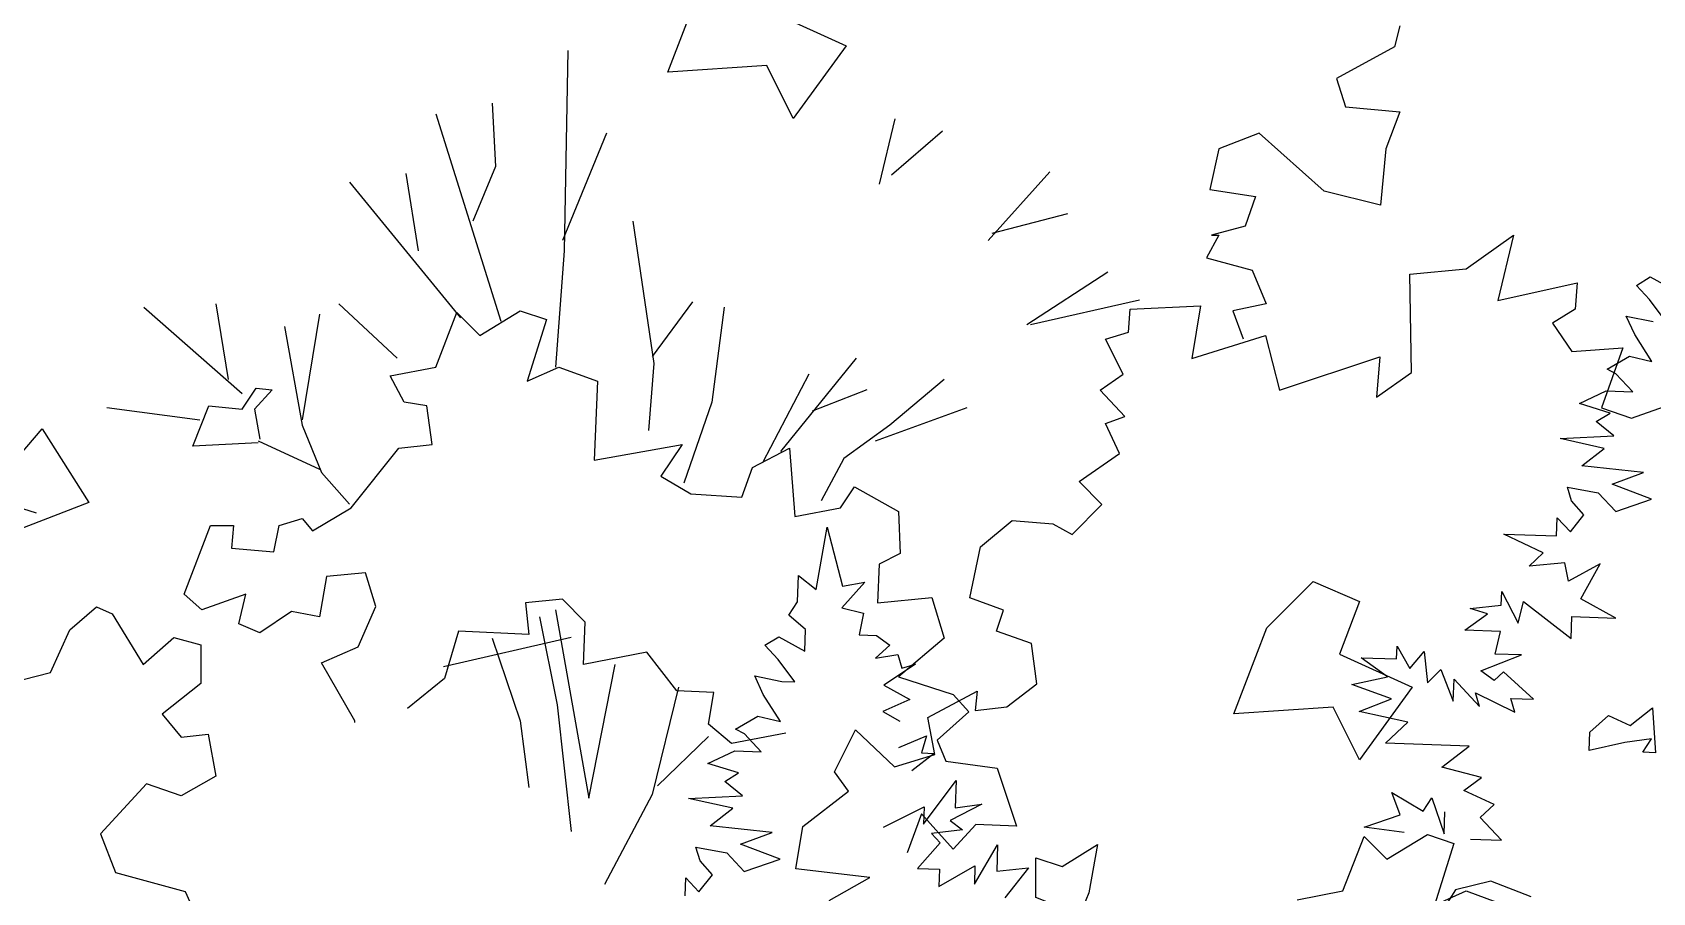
# Model space of a CAD drawing. Header units: inches. Extents: x 11.9 to 85.3, y 21.1 to 37.4.
# Drawn here: x 23.137 to 23.573, y 23.7758 to 24.0073 of the extents above; entities that cross this region are included whole.
import ezdxf

# ---------------------------------------------------------------- set-up
doc = ezdxf.new("R2010")
doc.units = ezdxf.units.IN
doc.header["$MEASUREMENT"] = 0
doc.layers.add('CAY', color=94, linetype='Continuous')
doc.layers.add('CAY-3', color=61, linetype='Continuous')

# ---------------------------------------------------------------- blocks, each defined once
blk = doc.blocks.new('A$C76451831')
at = {"layer": 'CAY'}
for p, q in [((5912.36, 1236), (5920.7, 1241.15)), ((5920.23, 1227.56), (5912.36, 1236)), ((5920.7, 1241.15), (5936.26, 1232.44)), ((5930.18, 1214.07), (5920.23, 1227.56)), ((5192.62, 1187.04), (5205.28, 1219.73)), ((5205.28, 1219.73), (5218.99, 1206.02)), ((5218.99, 1206.02), (5243.25, 1220.79)), ((5243.25, 1220.79), (5259.07, 1215.51)), ((5259.07, 1215.51), (5247.46, 1178.6)), ((5906.28, 1217.62), (5922.48, 1214.34)), ((5911.34, 1206.57), (5906.28, 1217.62)), ((5921.65, 1190.34), (5911.34, 1206.57)), ((5165.2, 1181.76), (5192.62, 1187.04)), ((5247.46, 1178.6), (5266.45, 1187.04)), ((5266.45, 1187.04), (5289.65, 1178.6)), ((5894.75, 1185.84), (5908.16, 1193.53)), ((5900.09, 1182.93), (5894.75, 1185.84)), ((5908.16, 1193.53), (5921.65, 1190.34)), ((5173.64, 1165.94), (5165.2, 1181.76)), ((5289.65, 1178.6), (5287.54, 1131.14)), ((5910.13, 1172.16), (5900.09, 1182.93)), ((5187.35, 1163.83), (5173.64, 1165.94)), ((5878.17, 1165.11), (5894.29, 1172.71)), ((5894.29, 1172.71), (5910.13, 1172.16)), ((5190.51, 1140.63), (5187.35, 1163.83)), ((5896.55, 1159.48), (5878.17, 1165.11)), ((5888.21, 1154.33), (5896.55, 1159.48)), ((4942.92, 1133.83), (4956.67, 1149.95)), ((4956.67, 1149.95), (4984.58, 1105.9)), ((5898.79, 1145.8), (5888.21, 1154.33)), ((5142, 1102.66), (5170.47, 1138.52)), ((5170.47, 1138.52), (5190.51, 1140.63)), ((5287.54, 1131.14), (5340.28, 1140.63)), ((5340.28, 1140.63), (5327.62, 1121.65)), ((5382.46, 1126.92), (5404.61, 1138.52)), ((5404.61, 1138.52), (5407.78, 1097.39)), ((5866.56, 1144.21), (5898.79, 1145.8)), ((5893.09, 1138.3), (5866.56, 1144.21)), ((5879.59, 1127.89), (5893.09, 1138.3)), ((5376.14, 1108.99), (5382.46, 1126.92)), ((5916.61, 1123.88), (5879.59, 1127.89)), ((5327.62, 1121.65), (5345.55, 1111.1)), ((5897.78, 1116.83), (5916.61, 1123.88)), ((5345.55, 1111.1), (5376.14, 1108.99)), ((5435.2, 1102.66), (5443.64, 1115.32)), ((5443.64, 1115.32), (5470, 1100.55)), ((5870.98, 1115.04), (5889.44, 1111.68)), ((5873.41, 1106.8), (5870.98, 1115.04)), ((5889.44, 1111.68), (5899.93, 1100.43)), ((5921.48, 1107.84), (5897.78, 1116.83)), ((5899.93, 1100.43), (5921.48, 1107.84)), ((4984.58, 1105.9), (4929.55, 1084.67)), ((5118.79, 1088.95), (5142, 1102.66)), ((5407.78, 1097.39), (5435.2, 1102.66)), ((5470, 1100.55), (5471.06, 1075.24)), ((5872.76, 1088.23), (5880.82, 1098.38)), ((5880.82, 1098.38), (5873.41, 1106.8)), ((5057.62, 1092.12), (5071.33, 1092.12)), ((5071.33, 1092.12), (5070.28, 1078.4)), ((5095.59, 1076.3), (5098.75, 1092.12)), ((5098.75, 1092.12), (5112.46, 1096.33)), ((5112.46, 1096.33), (5118.79, 1088.95)), ((5420.6, 1053.63), (5427.34, 1091.02)), ((5427.34, 1091.02), (5436.53, 1055.8)), ((5864.52, 1085.8), (5864.9, 1096.67)), ((5864.9, 1096.67), (5872.76, 1088.23)), ((5070.28, 1078.4), (5095.59, 1076.3)), ((5856.47, 1075.66), (5832.84, 1086.91)), ((5832.84, 1086.91), (5864.52, 1085.8)), ((5458.4, 1068.91), (5457.35, 1045.71)), ((5471.06, 1075.24), (5458.4, 1068.91)), ((5848.03, 1067.79), (5856.47, 1075.66)), ((5869.4, 1069.76), (5848.03, 1067.79)), ((5871.74, 1058.8), (5869.4, 1069.76)), ((5890.67, 1069.02), (5871.74, 1058.8)), ((5879.07, 1048.12), (5890.67, 1069.02)), ((5409.47, 1046.31), (5410.02, 1062.16)), ((5410.02, 1062.16), (5420.6, 1053.63)), ((5449.75, 1058.05), (5436.08, 1042.67)), ((5436.53, 1055.8), (5449.75, 1058.05)), ((5831.36, 1044.35), (5831.64, 1052.5)), ((5831.64, 1052.5), (5841.4, 1033.57)), ((4973.18, 1029.62), (4989.3, 1043.38)), ((4989.3, 1043.38), (4998.73, 1039.05)), ((5268.56, 1047.82), (5246.41, 1045.71)), ((5246.41, 1045.71), (5248.52, 1026.72)), ((5282.27, 1034.11), (5268.56, 1047.82)), ((5404.2, 1038.34), (5409.47, 1046.31)), ((5436.08, 1042.67), (5449.11, 1039.49)), ((5449.11, 1039.49), (5446.38, 1026.44)), ((5457.35, 1045.71), (5490.04, 1048.87)), ((5490.04, 1048.87), (5497.42, 1024.62)), ((5812.7, 1042.28), (5831.36, 1044.35)), ((5823.02, 1039.2), (5812.7, 1042.28)), ((5841.4, 1033.57), (5844.58, 1046.6)), ((5844.58, 1046.6), (5873.25, 1024.3)), ((5899.96, 1036.51), (5879.07, 1048.12)), ((4961.78, 1004.06), (4973.18, 1029.62)), ((4998.73, 1039.05), (5017.21, 1008.77)), ((5281.21, 1008.8), (5282.27, 1034.11)), ((5414.33, 1029.82), (5404.2, 1038.34)), ((5413.87, 1016.69), (5414.33, 1029.82)), ((5809.53, 1029.24), (5823.02, 1039.2)), ((5873.25, 1024.3), (5873.71, 1037.43)), ((5873.71, 1037.43), (5899.96, 1036.51)), ((5017.21, 1008.77), (5035.68, 1024.9)), ((5035.68, 1024.9), (5051.8, 1020.57)), ((5051.8, 1020.57), (5051.8, 997.37)), ((5273.84, 1025.02), (5197.19, 1007.32)), ((5206.33, 1028.83), (5197.89, 1000.36)), ((5248.52, 1026.72), (5206.33, 1028.83)), ((5389.98, 1020.25), (5398.31, 1025.4)), ((5397.84, 1011.81), (5389.98, 1020.25)), ((5398.31, 1025.4), (5413.87, 1016.69)), ((5446.38, 1026.44), (5456.79, 1026.07)), ((5464.75, 1020.36), (5456.32, 1012.49)), ((5456.79, 1026.07), (5464.75, 1020.36)), ((5497.42, 1024.62), (5470, 1001.41)), ((5830.8, 1028.5), (5809.53, 1029.24)), ((5827.61, 1015.01), (5830.8, 1028.5)), ((5319.18, 1016.18), (5281.21, 1008.8)), ((5337.11, 992.97), (5319.18, 1016.18)), ((5407.79, 998.32), (5397.84, 1011.81)), ((5456.32, 1012.49), (5469.54, 1014.75)), ((5469.54, 1014.75), (5471.97, 1006.5)), ((5747.33, 1012.83), (5768.6, 1012.08)), ((5763.24, 1001.39), (5747.33, 1012.83)), ((5768.6, 1012.08), (5768.87, 1019.78)), ((5768.87, 1019.78), (5776.56, 1006.37)), ((5776.56, 1006.37), (5785.07, 1016.5)), ((5785.07, 1016.5), (5787.13, 997.84)), ((5819.1, 1004.88), (5843.45, 1014.46)), ((5843.45, 1014.46), (5827.61, 1015.01)), ((4945.27, 999.73), (4961.78, 1004.06)), ((5197.89, 1000.36), (5175.75, 982.43)), ((5388.95, 990.82), (5383.9, 1001.87)), ((5383.9, 1001.87), (5400.1, 998.59)), ((5480.21, 1008.94), (5461.2, 996.45)), ((5470, 1001.41), (5502.7, 990.87)), ((5471.97, 1006.5), (5480.21, 1008.94)), ((5741.78, 996.7), (5763.24, 1001.39)), ((5787.13, 997.84), (5795.11, 1005.72)), ((5795.11, 1005.72), (5802.61, 986.87)), ((5827.06, 999.16), (5819.1, 1004.88)), ((5832.68, 1004.41), (5827.06, 999.16)), ((5850.68, 987.91), (5832.68, 1004.41)), ((5051.8, 997.37), (5028.61, 978.89)), ((5359.26, 991.92), (5337.11, 992.97)), ((5356.1, 972.94), (5359.26, 991.92)), ((5399.26, 974.59), (5388.95, 990.82)), ((5400.1, 998.59), (5407.79, 998.32)), ((5461.2, 996.45), (5476.75, 987.75)), ((5502.7, 990.87), (5512.19, 980.32)), ((5765.5, 988.16), (5741.78, 996.7)), ((5802.61, 986.87), (5803.07, 1000)), ((5803.07, 1000), (5818.36, 983.6)), ((5818.36, 983.6), (5815.93, 991.84)), ((5815.93, 991.84), (5839.54, 980.14)), ((5476.75, 987.75), (5460.64, 980.61)), ((5746.21, 980.68), (5765.5, 988.16)), ((5839.54, 980.14), (5837.1, 988.38)), ((5837.1, 988.38), (5850.68, 987.91)), ((5028.61, 978.89), (5040.01, 965.12)), ((5369.81, 961.33), (5356.1, 972.94)), ((5372.37, 970.09), (5385.78, 977.78)), ((5385.78, 977.78), (5399.26, 974.59)), ((5460.64, 980.61), (5470.86, 974.81)), ((5512.19, 980.32), (5493.21, 963.44)), ((5775.43, 974.22), (5746.21, 980.68)), ((5761.85, 961.55), (5775.43, 974.22)), ((5040.01, 965.12), (5056.12, 967.09)), ((5056.12, 967.09), (5060.84, 941.92)), ((5402.5, 967.66), (5369.81, 961.33)), ((5377.7, 967.18), (5372.37, 970.09)), ((5387.75, 956.41), (5377.7, 967.18)), ((5470.31, 958.96), (5486.87, 966.09)), ((5486.87, 966.09), (5483.79, 955.77)), ((5493.21, 963.44), (5498.48, 950.79)), ((5812.09, 959.79), (5761.85, 961.55)), ((5355.78, 949.36), (5371.91, 956.96)), ((5371.91, 956.96), (5387.75, 956.41)), ((5491.49, 955.5), (5477.98, 945.09)), ((5483.79, 955.77), (5491.49, 955.5)), ((5795.79, 947.21), (5812.09, 959.79)), ((5374.16, 943.73), (5355.78, 949.36)), ((5365.83, 938.58), (5374.16, 943.73)), ((5498.48, 950.79), (5529.07, 946.57)), ((5529.07, 946.57), (5540.67, 911.76)), ((5819.59, 940.94), (5795.79, 947.21)), ((5019.17, 937.2), (4991.66, 907.32)), ((5040.01, 930.13), (5019.17, 937.2)), ((5060.84, 941.92), (5040.01, 930.13)), ((5376.41, 930.06), (5365.83, 938.58)), ((5485.02, 913.12), (5504.51, 939.18)), ((5504.51, 939.18), (5503.94, 922.88)), ((5808.89, 933.16), (5819.59, 940.94)), ((5827.18, 924.81), (5808.89, 933.16)), ((5344.18, 928.46), (5376.41, 930.06)), ((5370.71, 922.55), (5344.18, 928.46)), ((5460.94, 911.24), (5485.39, 923.53)), ((5485.39, 923.53), (5485.02, 913.12)), ((5519.88, 925.04), (5500.96, 915.28)), ((5503.94, 922.88), (5519.88, 925.04)), ((5770.77, 918.62), (5765.8, 931.94)), ((5765.8, 931.94), (5784.45, 920.86)), ((5784.45, 920.86), (5789.71, 928.84)), ((5789.71, 928.84), (5797.11, 907.27)), ((5818.75, 916.95), (5827.18, 924.81)), ((5357.2, 912.14), (5370.71, 922.55)), ((5483.71, 919.15), (5475.28, 895.94)), ((5502.7, 898.05), (5483.71, 919.15)), ((5500.96, 915.28), (5508.46, 909.58)), ((5749.22, 911.21), (5770.77, 918.62)), ((5797.11, 907.27), (5797.57, 920.4)), ((5831.42, 903.36), (5818.75, 916.95)), ((4991.66, 907.32), (5000.7, 884.12)), ((5394.22, 908.13), (5357.2, 912.14)), ((5375.39, 901.08), (5394.22, 908.13)), ((5508.46, 909.58), (5489.81, 907.51)), ((5489.81, 907.51), (5495.05, 901.89)), ((5516.41, 912.82), (5502.7, 898.05)), ((5540.67, 911.76), (5516.41, 912.82)), ((5773.13, 908.11), (5749.22, 911.21)), ((5812.86, 904), (5831.42, 903.36)), ((5351.03, 891.05), (5348.6, 899.29)), ((5348.6, 899.29), (5367.06, 895.93)), ((5367.06, 895.93), (5377.54, 884.68)), ((5399.1, 892.09), (5375.39, 901.08)), ((5495.05, 901.89), (5481.37, 886.5)), ((5515.49, 877.14), (5529.45, 900.68)), ((5529.45, 900.68), (5528.9, 884.84)), ((5000.7, 884.12), (5042.37, 872.71)), ((5358.44, 882.63), (5351.03, 891.05)), ((5377.54, 884.68), (5399.1, 892.09)), ((5481.37, 886.5), (5494.5, 886.04)), ((5494.14, 875.62), (5515.87, 888.01)), ((5494.5, 886.04), (5494.14, 875.62)), ((5515.87, 888.01), (5515.49, 877.14)), ((5528.9, 884.84), (5548, 886.89)), ((5548, 886.89), (5533.78, 868.8)), ((5342.14, 870.05), (5342.52, 880.92)), ((5342.52, 880.92), (5350.38, 872.48)), ((5350.38, 872.48), (5358.44, 882.63)), ((5042.37, 872.71), (5051.8, 851.87))]:
    blk.add_line(p, q, dxfattribs=at)
for points in [[(4953.21, 1099.5), (4933.17, 1105.83)], [(5770.59, 1391.65), (5767.42, 1378.99), (5732.62, 1360.01), (5737.89, 1343.13), (5770.59, 1339.97), (5762.15, 1317.82), (5758.99, 1284.07), (5725.24, 1292.51), (5686.21, 1327.31), (5661.96, 1317.82), (5656.68, 1293.56), (5684.1, 1289.34), (5677.78, 1271.41), (5657.74, 1266.14), (5661.96, 1266.14), (5654.57, 1252.43), (5682, 1245.05), (5690.43, 1225.01), (5670.39, 1220.79), (5676.72, 1203.91)], [(460.36, 1022.42), (484.62, 1036.13), (440.32, 1041.41), (444.54, 1066.72), (471.97, 1087.81), (463.53, 1099.41), (476.18, 1124.73), (499.39, 1102.58), (523.65, 1109.96), (519.43, 1132.11), (548.96, 1147.93), (547.9, 1136.33), (566.89, 1138.44), (584.82, 1152.15), (581.65, 1176.41), (560.56, 1183.79), (564.78, 1196.44), (544.74, 1203.83), (551.07, 1234.41), (570.05, 1250.23), (594.31, 1248.12), (605.91, 1241.8), (623.84, 1259.73), (610.13, 1273.44), (634.39, 1290.31), (625.95, 1308.24), (637.55, 1312.46), (622.79, 1328.28), (636.5, 1337.77), (625.95, 1358.87), (639.66, 1363.09), (640.72, 1376.8), (682.9, 1378.91), (677.63, 1347.27), (721.93, 1360.98), (730.36, 1328.28), (790.48, 1348.32), (788.37, 1324.06), (809.47, 1338.83), (808.41, 1397.89), (842.16, 1401.05), (870.64, 1421.09), (861.15, 1382.07), (908.61, 1392.62), (907.55, 1376.8), (893.84, 1368.36), (905.44, 1351.48), (936.03, 1353.59), (923.37, 1317.73), (941.3, 1311.41), (974, 1323.01)], [(5271.72, 1376.88), (5269.61, 1256.65), (5264.34, 1187.04)], [(5226.37, 1345.24), (5228.48, 1307.27), (5214.77, 1274.58)], [(5192.62, 1338.91), (5231.64, 1214.46)], [(5467.89, 1335.75), (5458.4, 1296.72)], [(5294.92, 1327.31), (5268.56, 1262.97)], [(5496.37, 1328.37), (5465.78, 1302)], [(5174.69, 1303.05), (5182.07, 1256.65)], [(5560.71, 1304.11), (5523.79, 1262.97)], [(5140.94, 1297.78), (5207.39, 1216.57)], [(5310.75, 1274.58), (5323.4, 1189.15), (5320.24, 1149.07)], [(5571.25, 1278.8), (5525.9, 1267.19)], [(5595.51, 1243.99), (5547, 1212.35)], [(5060.78, 1225.01), (5068.17, 1179.65)], [(5134.61, 1225.01), (5169.42, 1192.31)], [(5346.6, 1226.06), (5322.35, 1193.37)], [(5614.5, 1227.12), (5549.1, 1212.35)], [(5017.54, 1222.9), (5076.6, 1171.22)], [(5123.01, 1218.68), (5112.46, 1155.4)], [(5365.59, 1222.9), (5358.21, 1165.94), (5341.33, 1117.43)], [(5101.92, 1211.3), (5112.46, 1152.23), (5124.07, 1123.76), (5140.94, 1104.77)], [(5444.69, 1192.31), (5399.34, 1136.41)], [(5416.21, 1182.82), (5388.79, 1130.08)], [(5497.42, 1179.65), (5464.73, 1152.23), (5437.31, 1132.19), (5423.6, 1106.88)], [(5086.1, 1141.69), (5047.07, 1139.58), (5056.57, 1163.83), (5076.6, 1161.72), (5085.04, 1174.38), (5094.53, 1173.33), (5083.99, 1161.72), (5087.15, 1143.8)], [(5451.02, 1173.33), (5418.32, 1160.67)], [(4995.39, 1162.78), (5051.29, 1155.4)], [(5456.29, 1142.74), (5511.14, 1162.78)], [(5086.1, 1142.74), (5123.01, 1125.87)], [(5144.1, 973.99), (5144.1, 975.05), (5124.07, 1009.85), (5146.21, 1019.34), (5156.76, 1043.6), (5150.43, 1063.64), (5127.23, 1061.53), (5123.01, 1037.27), (5106.14, 1040.44), (5087.15, 1027.78), (5074.5, 1033.05), (5078.71, 1050.98), (5052.35, 1041.49), (5041.8, 1050.98), (5057.62, 1092.12)], [(5264.34, 1041.49), (5284.38, 928.64), (5300.2, 1008.8)], [(881.18, 1024.53), (856.93, 1034.02), (835.83, 1028.75), (815.79, 997.11)], [(5254.85, 1037.27), (5265.39, 984.54), (5273.83, 908.6)], [(5226.37, 1024.62), (5243.25, 975.05), (5248.52, 934.97)], [(5338.17, 995.08), (5322.35, 930.75), (5293.87, 876.96)], [(5356.1, 965.55), (5325.51, 936.02)]]:
    blk.add_lwpolyline(points, dxfattribs=at)
for points in [[(5351.45, 1415.29), (5379.17, 1443.01), (5406.88, 1431.13), (5395, 1399.44), (5438.55, 1379.64), (5406.88, 1336.08), (5391.04, 1367.76), (5331.66, 1363.8)], [(722.77, 1185.82), (750.48, 1213.54), (778.19, 1201.66), (766.32, 1169.98), (809.87, 1150.17), (778.19, 1106.61), (762.36, 1138.29), (702.98, 1134.33)], [(5923.88, 955.89), (5916.19, 956.16), (5921.45, 964.13), (5905.51, 961.97), (5884.05, 957.28), (5884.43, 968.14), (5895.66, 978.18), (5908.59, 972.29), (5922.1, 982.7)], [(5552.38, 869.17), (5552.38, 892.93), (5568.21, 887.65), (5589.33, 900.85), (5584.05, 871.81), (5578.77, 858.61)]]:
    blk.add_lwpolyline(points, close=True, dxfattribs=at)
at = {"layer": 'CAY-3'}
blk.add_lwpolyline([(5709.04, 867.75), (5736.46, 873.03), (5749.12, 905.72), (5762.83, 892.01), (5787.09, 906.78), (5802.91, 901.5), (5791.3, 864.59), (5810.29, 873.03), (5833.49, 864.59)], dxfattribs=at)

msp = doc.modelspace()

# ---------------------------------------------------------------- block references
at = {"layer": 'CAY', "xscale": 0.0004489089019145984, "yscale": 0.0004489089019145984, "zscale": 0.0004489089019145984}
for p in [(20.91449, 23.38433), (23.14473, 23.31472)]:
    msp.add_blockref('A$C76451831', p, dxfattribs=at)

doc.saveas('drawing.dxf')
